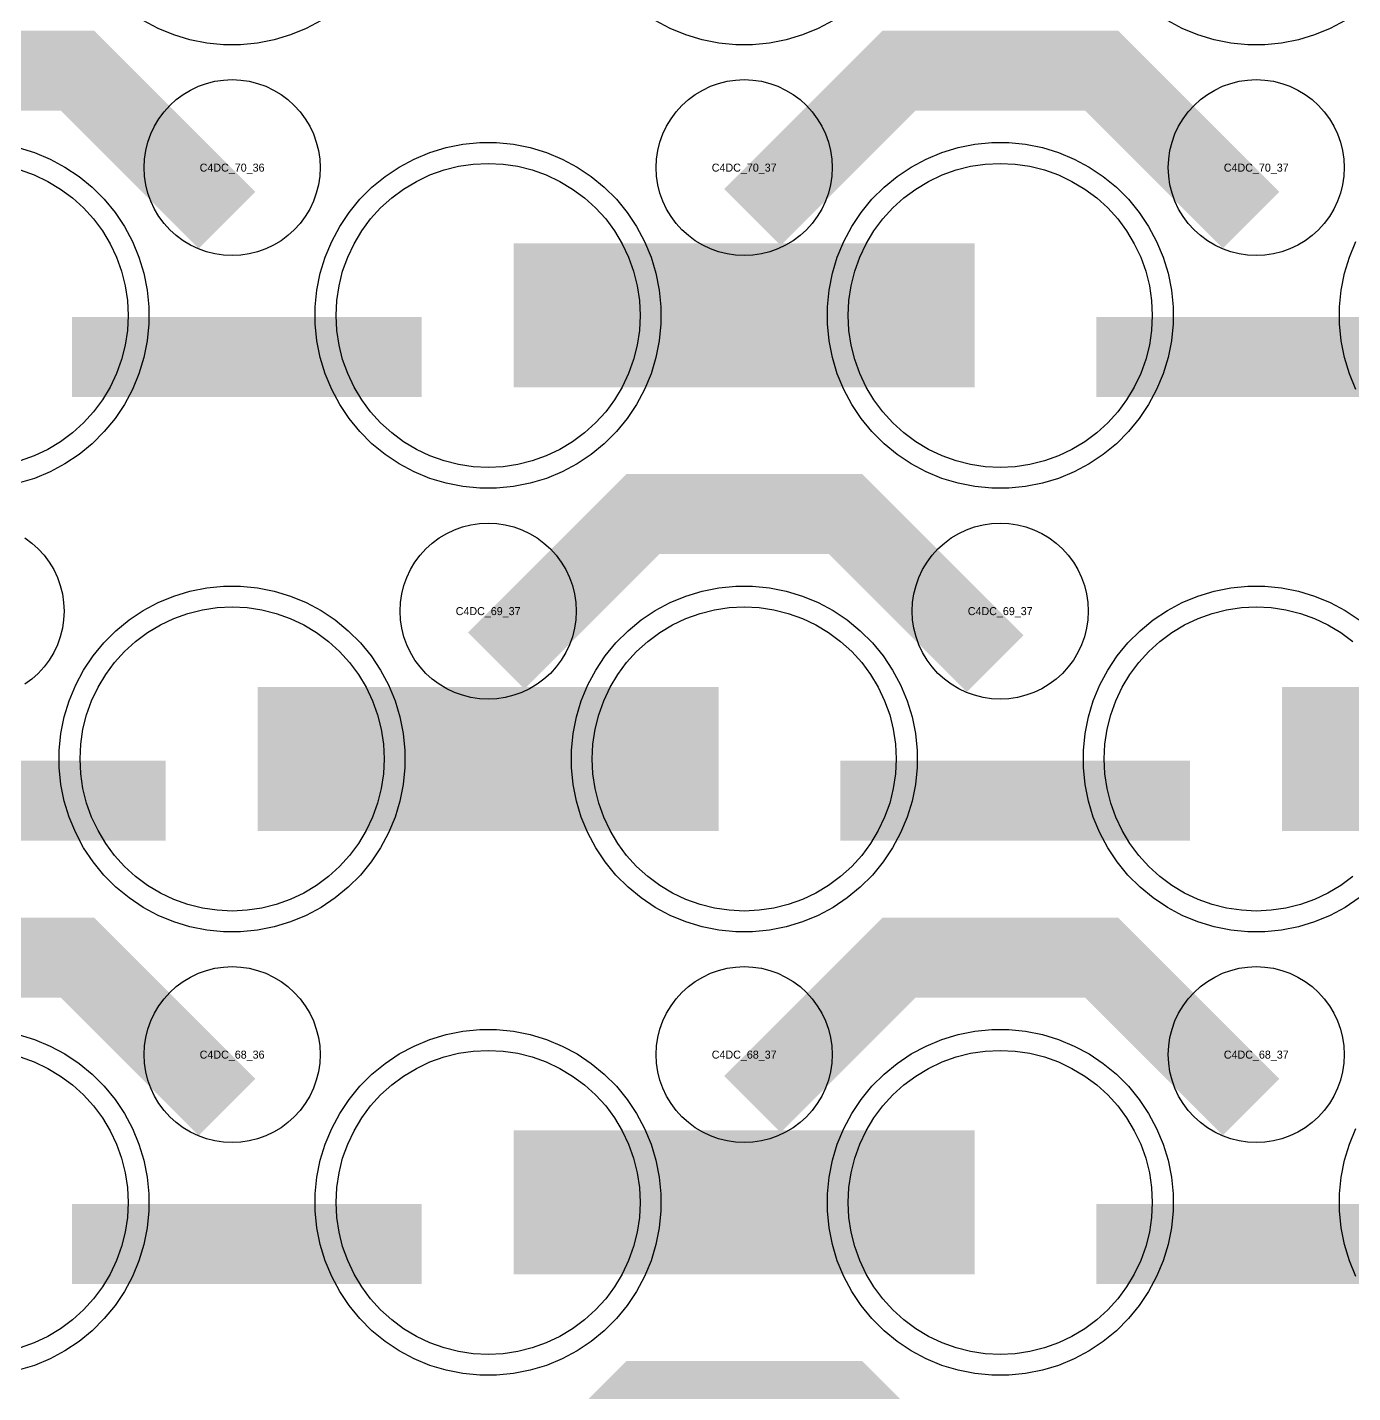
# Model space of a CAD drawing. Extents: x -11880 to 11880, y -14992 to 14992.
# Drawn here: x -304 to 110.1, y -5476.6 to -5050.1 of the extents above; entities that cross this region are included whole.
import ezdxf
from ezdxf.enums import TextEntityAlignment as Align

# ---------------------------------------------------------------- set-up
doc = ezdxf.new("R2010")
doc.units = 0
doc.header["$MEASUREMENT"] = 0
for name, color, linetype in [('GDS_775_DT_237', 138, 'CONTINUOUS'), ('RDL1_FS', 34, 'CONTINUOUS'), ('RDL_BS', 160, 'CONTINUOUS')]:
    doc.layers.add(name, color=color, linetype=linetype)

msp = doc.modelspace()

# ---------------------------------------------------------------- linework, layer by layer
at = {"layer": 'RDL1_FS', "color": 241, "true_color": 0xf7abae}
for points in [[(-160, -5187.589), (-164.657, -5187.36), (-169.268, -5186.676), (-173.791, -5185.544), (-178.181, -5183.972), (-182.395, -5181.98), (-186.395, -5179.582), (-190.14, -5176.804), (-193.594, -5173.674), (-196.724, -5170.22), (-199.502, -5166.475), (-201.9, -5162.475), (-203.892, -5158.261), (-205.464, -5153.871), (-206.596, -5149.348), (-207.28, -5144.737), (-207.509, -5140.08), (-207.28, -5135.423), (-206.596, -5130.812), (-205.464, -5126.289), (-203.892, -5121.899), (-201.9, -5117.685), (-199.502, -5113.685), (-196.724, -5109.94), (-193.594, -5106.486), (-190.14, -5103.356), (-186.395, -5100.578), (-182.395, -5098.18), (-178.181, -5096.188), (-173.791, -5094.616), (-169.268, -5093.484), (-164.657, -5092.8), (-160, -5092.571), (-155.343, -5092.8), (-150.732, -5093.484), (-146.209, -5094.616), (-141.819, -5096.188), (-137.605, -5098.18), (-133.605, -5100.578), (-129.86, -5103.356), (-126.406, -5106.486), (-123.276, -5109.94), (-120.498, -5113.685), (-118.1, -5117.685), (-116.108, -5121.899), (-114.536, -5126.289), (-113.404, -5130.812), (-112.72, -5135.423), (-112.491, -5140.08), (-112.72, -5144.737), (-113.404, -5149.348), (-114.536, -5153.871), (-116.108, -5158.261), (-118.1, -5162.475), (-120.498, -5166.475), (-123.276, -5170.22), (-126.406, -5173.674), (-129.86, -5176.804), (-133.605, -5179.582), (-137.605, -5181.98), (-141.819, -5183.972), (-146.209, -5185.544), (-150.732, -5186.676), (-155.343, -5187.36)], [(0, -5187.589), (-4.657, -5187.36), (-9.268, -5186.676), (-13.791, -5185.544), (-18.181, -5183.972), (-22.395, -5181.98), (-26.395, -5179.582), (-30.14, -5176.804), (-33.594, -5173.674), (-36.724, -5170.22), (-39.502, -5166.475), (-41.9, -5162.475), (-43.892, -5158.261), (-45.464, -5153.871), (-46.596, -5149.348), (-47.28, -5144.737), (-47.509, -5140.08), (-47.28, -5135.423), (-46.596, -5130.812), (-45.464, -5126.289), (-43.892, -5121.899), (-41.9, -5117.685), (-39.502, -5113.685), (-36.724, -5109.94), (-33.594, -5106.486), (-30.14, -5103.356), (-26.395, -5100.578), (-22.395, -5098.18), (-18.181, -5096.188), (-13.791, -5094.616), (-9.268, -5093.484), (-4.657, -5092.8), (0, -5092.571), (4.657, -5092.8), (9.268, -5093.484), (13.791, -5094.616), (18.181, -5096.188), (22.395, -5098.18), (26.395, -5100.578), (30.14, -5103.356), (33.594, -5106.486), (36.724, -5109.94), (39.502, -5113.685), (41.9, -5117.685), (43.892, -5121.899), (45.464, -5126.289), (46.596, -5130.812), (47.28, -5135.423), (47.509, -5140.08), (47.28, -5144.737), (46.596, -5149.348), (45.464, -5153.871), (43.892, -5158.261), (41.9, -5162.475), (39.502, -5166.475), (36.724, -5170.22), (33.594, -5173.674), (30.14, -5176.804), (26.395, -5179.582), (22.395, -5181.98), (18.181, -5183.972), (13.791, -5185.544), (9.268, -5186.676), (4.657, -5187.36)], [(-240, -5326.154), (-244.657, -5325.925), (-249.268, -5325.241), (-253.791, -5324.109), (-258.181, -5322.537), (-262.395, -5320.545), (-266.395, -5318.147), (-270.14, -5315.369), (-273.594, -5312.239), (-276.724, -5308.785), (-279.502, -5305.04), (-281.9, -5301.04), (-283.892, -5296.826), (-285.464, -5292.436), (-286.596, -5287.913), (-287.28, -5283.302), (-287.509, -5278.645), (-287.28, -5273.988), (-286.596, -5269.377), (-285.464, -5264.854), (-283.892, -5260.464), (-281.9, -5256.25), (-279.502, -5252.25), (-276.724, -5248.505), (-273.594, -5245.051), (-270.14, -5241.921), (-266.395, -5239.143), (-262.395, -5236.745), (-258.181, -5234.753), (-253.791, -5233.181), (-249.268, -5232.049), (-244.657, -5231.365), (-240, -5231.136), (-235.343, -5231.365), (-230.732, -5232.049), (-226.209, -5233.181), (-221.819, -5234.753), (-217.605, -5236.745), (-213.605, -5239.143), (-209.86, -5241.921), (-206.406, -5245.051), (-203.276, -5248.505), (-200.498, -5252.25), (-198.1, -5256.25), (-196.108, -5260.464), (-194.536, -5264.854), (-193.404, -5269.377), (-192.72, -5273.988), (-192.491, -5278.645), (-192.72, -5283.302), (-193.404, -5287.913), (-194.536, -5292.436), (-196.108, -5296.826), (-198.1, -5301.04), (-200.498, -5305.04), (-203.276, -5308.785), (-206.406, -5312.239), (-209.86, -5315.369), (-213.605, -5318.147), (-217.605, -5320.545), (-221.819, -5322.537), (-226.209, -5324.109), (-230.732, -5325.241), (-235.343, -5325.925)], [(-80, -5326.154), (-84.657, -5325.925), (-89.268, -5325.241), (-93.791, -5324.109), (-98.181, -5322.537), (-102.395, -5320.545), (-106.395, -5318.147), (-110.14, -5315.369), (-113.594, -5312.239), (-116.724, -5308.785), (-119.502, -5305.04), (-121.9, -5301.04), (-123.892, -5296.826), (-125.464, -5292.436), (-126.596, -5287.913), (-127.28, -5283.302), (-127.509, -5278.645), (-127.28, -5273.988), (-126.596, -5269.377), (-125.464, -5264.854), (-123.892, -5260.464), (-121.9, -5256.25), (-119.502, -5252.25), (-116.724, -5248.505), (-113.594, -5245.051), (-110.14, -5241.921), (-106.395, -5239.143), (-102.395, -5236.745), (-98.181, -5234.753), (-93.791, -5233.181), (-89.268, -5232.049), (-84.657, -5231.365), (-80, -5231.136), (-75.343, -5231.365), (-70.732, -5232.049), (-66.209, -5233.181), (-61.819, -5234.753), (-57.605, -5236.745), (-53.605, -5239.143), (-49.86, -5241.921), (-46.406, -5245.051), (-43.276, -5248.505), (-40.498, -5252.25), (-38.1, -5256.25), (-36.108, -5260.464), (-34.536, -5264.854), (-33.404, -5269.377), (-32.72, -5273.988), (-32.491, -5278.645), (-32.72, -5283.302), (-33.404, -5287.913), (-34.536, -5292.436), (-36.108, -5296.826), (-38.1, -5301.04), (-40.498, -5305.04), (-43.276, -5308.785), (-46.406, -5312.239), (-49.86, -5315.369), (-53.605, -5318.147), (-57.605, -5320.545), (-61.819, -5322.537), (-66.209, -5324.109), (-70.732, -5325.241), (-75.343, -5325.925)]]:
    msp.add_lwpolyline(points, close=True, dxfattribs=at)
for points in [[(-306.209, -5094.616), (-301.819, -5096.188), (-297.605, -5098.18), (-293.605, -5100.578), (-289.86, -5103.356), (-286.406, -5106.486), (-283.276, -5109.94), (-280.498, -5113.685), (-278.1, -5117.685), (-276.108, -5121.899), (-274.536, -5126.289), (-273.404, -5130.812), (-272.72, -5135.423), (-272.491, -5140.08), (-272.72, -5144.737), (-273.404, -5149.348), (-274.536, -5153.871), (-276.108, -5158.261), (-278.1, -5162.475), (-280.498, -5166.475), (-283.276, -5170.22), (-286.406, -5173.674), (-289.86, -5176.804), (-293.605, -5179.582), (-297.605, -5181.98), (-301.819, -5183.972), (-306.209, -5185.544)], [(110.14, -5315.369), (106.395, -5318.147), (102.395, -5320.545), (98.181, -5322.537), (93.791, -5324.109), (89.268, -5325.241), (84.657, -5325.925), (80, -5326.154), (75.343, -5325.925), (70.732, -5325.241), (66.209, -5324.109), (61.819, -5322.537), (57.605, -5320.545), (53.605, -5318.147), (49.86, -5315.369), (46.406, -5312.239), (43.276, -5308.785), (40.498, -5305.04), (38.1, -5301.04), (36.108, -5296.826), (34.536, -5292.436), (33.404, -5287.913), (32.72, -5283.302), (32.491, -5278.645), (32.72, -5273.988), (33.404, -5269.377), (34.536, -5264.854), (36.108, -5260.464), (38.1, -5256.25), (40.498, -5252.25), (43.276, -5248.505), (46.406, -5245.051), (49.86, -5241.921), (53.605, -5239.143), (57.605, -5236.745), (61.819, -5234.753), (66.209, -5233.181), (70.732, -5232.049), (75.343, -5231.365), (80, -5231.136), (84.657, -5231.365), (89.268, -5232.049), (93.791, -5233.181), (98.181, -5234.753), (102.395, -5236.745), (106.395, -5239.143), (110.14, -5241.921)]]:
    msp.add_lwpolyline(points, dxfattribs=at)
for points in [[(-151.998, -5140.08, 45, 45, 0), (-79.998, -5140.08, 45, 45, 0)], [(-79.998, -5140.08, 45, 45, 0), (-7.998, -5140.08, 45, 45, 0)], [(-231.998, -5278.645, 45, 45, 0), (-159.998, -5278.645, 45, 45, 0)], [(-159.998, -5278.645, 45, 45, 0), (-87.998, -5278.645, 45, 45, 0)], [(88.002, -5278.645, 45, 45, 0), (160.002, -5278.645, 45, 45, 0)]]:
    msp.add_lwpolyline(points, format="xyseb", dxfattribs=at)
at = {"layer": 'RDL1_FS'}
for points in [[(-160, -5464.719), (-164.657, -5464.49), (-169.268, -5463.806), (-173.791, -5462.674), (-178.181, -5461.102), (-182.395, -5459.11), (-186.395, -5456.712), (-190.14, -5453.934), (-193.594, -5450.804), (-196.724, -5447.35), (-199.502, -5443.605), (-201.9, -5439.605), (-203.892, -5435.391), (-205.464, -5431.001), (-206.596, -5426.478), (-207.28, -5421.867), (-207.509, -5417.21), (-207.28, -5412.553), (-206.596, -5407.942), (-205.464, -5403.419), (-203.892, -5399.029), (-201.9, -5394.815), (-199.502, -5390.815), (-196.724, -5387.07), (-193.594, -5383.616), (-190.14, -5380.486), (-186.395, -5377.708), (-182.395, -5375.31), (-178.181, -5373.318), (-173.791, -5371.746), (-169.268, -5370.614), (-164.657, -5369.93), (-160, -5369.701), (-155.343, -5369.93), (-150.732, -5370.614), (-146.209, -5371.746), (-141.819, -5373.318), (-137.605, -5375.31), (-133.605, -5377.708), (-129.86, -5380.486), (-126.406, -5383.616), (-123.276, -5387.07), (-120.498, -5390.815), (-118.1, -5394.815), (-116.108, -5399.029), (-114.536, -5403.419), (-113.404, -5407.942), (-112.72, -5412.553), (-112.491, -5417.21), (-112.72, -5421.867), (-113.404, -5426.478), (-114.536, -5431.001), (-116.108, -5435.391), (-118.1, -5439.605), (-120.498, -5443.605), (-123.276, -5447.35), (-126.406, -5450.804), (-129.86, -5453.934), (-133.605, -5456.712), (-137.605, -5459.11), (-141.819, -5461.102), (-146.209, -5462.674), (-150.732, -5463.806), (-155.343, -5464.49)], [(0, -5464.719), (-4.657, -5464.49), (-9.268, -5463.806), (-13.791, -5462.674), (-18.181, -5461.102), (-22.395, -5459.11), (-26.395, -5456.712), (-30.14, -5453.934), (-33.594, -5450.804), (-36.724, -5447.35), (-39.502, -5443.605), (-41.9, -5439.605), (-43.892, -5435.391), (-45.464, -5431.001), (-46.596, -5426.478), (-47.28, -5421.867), (-47.509, -5417.21), (-47.28, -5412.553), (-46.596, -5407.942), (-45.464, -5403.419), (-43.892, -5399.029), (-41.9, -5394.815), (-39.502, -5390.815), (-36.724, -5387.07), (-33.594, -5383.616), (-30.14, -5380.486), (-26.395, -5377.708), (-22.395, -5375.31), (-18.181, -5373.318), (-13.791, -5371.746), (-9.268, -5370.614), (-4.657, -5369.93), (0, -5369.701), (4.657, -5369.93), (9.268, -5370.614), (13.791, -5371.746), (18.181, -5373.318), (22.395, -5375.31), (26.395, -5377.708), (30.14, -5380.486), (33.594, -5383.616), (36.724, -5387.07), (39.502, -5390.815), (41.9, -5394.815), (43.892, -5399.029), (45.464, -5403.419), (46.596, -5407.942), (47.28, -5412.553), (47.509, -5417.21), (47.28, -5421.867), (46.596, -5426.478), (45.464, -5431.001), (43.892, -5435.391), (41.9, -5439.605), (39.502, -5443.605), (36.724, -5447.35), (33.594, -5450.804), (30.14, -5453.934), (26.395, -5456.712), (22.395, -5459.11), (18.181, -5461.102), (13.791, -5462.674), (9.268, -5463.806), (4.657, -5464.49)]]:
    msp.add_lwpolyline(points, close=True, dxfattribs=at)
msp.add_lwpolyline([(-306.209, -5371.746), (-301.819, -5373.318), (-297.605, -5375.31), (-293.605, -5377.708), (-289.86, -5380.486), (-286.406, -5383.616), (-283.276, -5387.07), (-280.498, -5390.815), (-278.1, -5394.815), (-276.108, -5399.029), (-274.536, -5403.419), (-273.404, -5407.942), (-272.72, -5412.553), (-272.491, -5417.21), (-272.72, -5421.867), (-273.404, -5426.478), (-274.536, -5431.001), (-276.108, -5435.391), (-278.1, -5439.605), (-280.498, -5443.605), (-283.276, -5447.35), (-286.406, -5450.804), (-289.86, -5453.934), (-293.605, -5456.712), (-297.605, -5459.11), (-301.819, -5461.102), (-306.209, -5462.674)], dxfattribs=at)
for points in [[(-151.998, -5417.21, 45, 45, 0), (-79.998, -5417.21, 45, 45, 0)], [(-79.998, -5417.21, 45, 45, 0), (-7.998, -5417.21, 45, 45, 0)]]:
    msp.add_lwpolyline(points, format="xyseb", dxfattribs=at)
at = {"layer": 'RDL_BS'}
for points in [[(-212.223, -5047.898), (-216.885, -5050.39), (-221.795, -5052.421), (-226.835, -5053.952), (-232.062, -5054.998), (-237.356, -5055.515), (-242.644, -5055.515), (-247.938, -5054.998), (-253.165, -5053.952), (-258.205, -5052.421), (-263.115, -5050.39), (-267.777, -5047.898)], [(-52.223, -5047.898), (-56.885, -5050.39), (-61.795, -5052.421), (-66.835, -5053.952), (-72.062, -5054.998), (-77.356, -5055.515), (-82.644, -5055.515), (-87.938, -5054.998), (-93.165, -5053.952), (-98.205, -5052.421), (-103.115, -5050.39), (-107.777, -5047.898)], [(107.777, -5047.898), (103.115, -5050.39), (98.205, -5052.421), (93.165, -5053.952), (87.938, -5054.998), (82.644, -5055.515), (77.356, -5055.515), (72.062, -5054.998), (66.835, -5053.952), (61.795, -5052.421), (56.885, -5050.39), (52.223, -5047.898)], [(-304.72, -5209.6), (-302.557, -5211.203), (-300.558, -5213.015), (-298.746, -5215.014), (-297.143, -5217.177), (-295.75, -5219.501), (-294.598, -5221.938), (-293.691, -5224.473), (-293.034, -5227.092), (-292.638, -5229.764), (-292.506, -5232.457), (-292.638, -5235.15), (-293.034, -5237.822), (-293.691, -5240.441), (-294.598, -5242.976), (-295.75, -5245.413), (-297.143, -5247.737), (-298.746, -5249.9), (-300.558, -5251.899), (-302.557, -5253.711), (-304.72, -5255.314)], [(-306.835, -5364.773), (-301.795, -5366.304), (-296.885, -5368.335), (-292.223, -5370.827), (-287.809, -5373.774), (-283.708, -5377.136), (-279.926, -5380.918), (-276.564, -5385.019), (-273.617, -5389.433), (-271.125, -5394.095), (-269.094, -5399.005), (-267.563, -5404.045), (-266.517, -5409.272), (-266, -5414.566), (-266, -5419.854), (-266.517, -5425.148), (-267.563, -5430.375), (-269.094, -5435.415), (-271.125, -5440.325), (-273.617, -5444.987), (-276.564, -5449.401), (-279.926, -5453.502), (-283.708, -5457.284), (-287.809, -5460.646), (-292.223, -5463.593), (-296.885, -5466.085), (-301.795, -5468.116), (-306.835, -5469.647)], [(111.125, -5440.325), (109.094, -5435.415), (107.563, -5430.375), (106.517, -5425.148), (106, -5419.854), (106, -5414.566), (106.517, -5409.272), (107.563, -5404.045), (109.094, -5399.005), (111.125, -5394.095)]]:
    msp.add_lwpolyline(points, dxfattribs=at)
for points in [[(-241.599, -5110.293, 25, 25, 0), (-288.313, -5063.579, 25, 25, 0), (-318.071, -5063.579, 25, 25, 0)], [(-77.438, -5109.394, 25, 25, 0), (-31.623, -5063.579, 25, 25, 0), (1.93, -5063.579, 25, 25, 0)], [(78.401, -5110.293, 25, 25, 0), (31.687, -5063.579, 25, 25, 0), (1.929, -5063.579, 25, 25, 0)], [(-157.438, -5247.959, 25, 25, 0), (-111.623, -5202.144, 25, 25, 0), (-78.07, -5202.144, 25, 25, 0)], [(-1.599, -5248.858, 25, 25, 0), (-48.313, -5202.144, 25, 25, 0), (-78.071, -5202.144, 25, 25, 0)], [(-241.599, -5387.423, 25, 25, 0), (-288.313, -5340.709, 25, 25, 0), (-318.071, -5340.709, 25, 25, 0)], [(-77.438, -5386.524, 25, 25, 0), (-31.623, -5340.709, 25, 25, 0), (1.93, -5340.709, 25, 25, 0)], [(78.401, -5387.423, 25, 25, 0), (31.687, -5340.709, 25, 25, 0), (1.929, -5340.709, 25, 25, 0)], [(-289.984, -5430.223, 25, 25, 0), (-180.719, -5430.223, 25, 25, 0)], [(30.016, -5430.223, 25, 25, 0), (139.281, -5430.223, 25, 25, 0)], [(-157.438, -5525.084, 25, 25, 0), (-111.623, -5479.269, 25, 25, 0), (-78.07, -5479.269, 25, 25, 0)], [(-1.599, -5525.983, 25, 25, 0), (-48.313, -5479.269, 25, 25, 0), (-78.071, -5479.269, 25, 25, 0)]]:
    msp.add_lwpolyline(points, format="xyseb", dxfattribs=at)
for points in [[(-240, -5121.386), (-242.693, -5121.254), (-245.365, -5120.858), (-247.984, -5120.201), (-250.519, -5119.294), (-252.956, -5118.142), (-255.28, -5116.749), (-257.443, -5115.146), (-259.442, -5113.334), (-261.254, -5111.335), (-262.857, -5109.172), (-264.25, -5106.848), (-265.402, -5104.411), (-266.309, -5101.876), (-266.966, -5099.257), (-267.362, -5096.585), (-267.494, -5093.892), (-267.362, -5091.199), (-266.966, -5088.527), (-266.309, -5085.908), (-265.402, -5083.373), (-264.25, -5080.936), (-262.857, -5078.612), (-261.254, -5076.449), (-259.442, -5074.45), (-257.443, -5072.638), (-255.28, -5071.035), (-252.956, -5069.642), (-250.519, -5068.49), (-247.984, -5067.583), (-245.365, -5066.926), (-242.693, -5066.53), (-240, -5066.398), (-237.307, -5066.53), (-234.635, -5066.926), (-232.016, -5067.583), (-229.481, -5068.49), (-227.044, -5069.642), (-224.72, -5071.035), (-222.557, -5072.638), (-220.558, -5074.45), (-218.746, -5076.449), (-217.143, -5078.612), (-215.75, -5080.936), (-214.598, -5083.373), (-213.691, -5085.908), (-213.034, -5088.527), (-212.638, -5091.199), (-212.506, -5093.892), (-212.638, -5096.585), (-213.034, -5099.257), (-213.691, -5101.876), (-214.598, -5104.411), (-215.75, -5106.848), (-217.143, -5109.172), (-218.746, -5111.335), (-220.558, -5113.334), (-222.557, -5115.146), (-224.72, -5116.749), (-227.044, -5118.142), (-229.481, -5119.294), (-232.016, -5120.201), (-234.635, -5120.858), (-237.307, -5121.254)], [(-80, -5121.386), (-82.693, -5121.254), (-85.365, -5120.858), (-87.984, -5120.201), (-90.519, -5119.294), (-92.956, -5118.142), (-95.28, -5116.749), (-97.443, -5115.146), (-99.442, -5113.334), (-101.254, -5111.335), (-102.857, -5109.172), (-104.25, -5106.848), (-105.402, -5104.411), (-106.309, -5101.876), (-106.966, -5099.257), (-107.362, -5096.585), (-107.494, -5093.892), (-107.362, -5091.199), (-106.966, -5088.527), (-106.309, -5085.908), (-105.402, -5083.373), (-104.25, -5080.936), (-102.857, -5078.612), (-101.254, -5076.449), (-99.442, -5074.45), (-97.443, -5072.638), (-95.28, -5071.035), (-92.956, -5069.642), (-90.519, -5068.49), (-87.984, -5067.583), (-85.365, -5066.926), (-82.693, -5066.53), (-80, -5066.398), (-77.307, -5066.53), (-74.635, -5066.926), (-72.016, -5067.583), (-69.481, -5068.49), (-67.044, -5069.642), (-64.72, -5071.035), (-62.557, -5072.638), (-60.558, -5074.45), (-58.746, -5076.449), (-57.143, -5078.612), (-55.75, -5080.936), (-54.598, -5083.373), (-53.691, -5085.908), (-53.034, -5088.527), (-52.638, -5091.199), (-52.506, -5093.892), (-52.638, -5096.585), (-53.034, -5099.257), (-53.691, -5101.876), (-54.598, -5104.411), (-55.75, -5106.848), (-57.143, -5109.172), (-58.746, -5111.335), (-60.558, -5113.334), (-62.557, -5115.146), (-64.72, -5116.749), (-67.044, -5118.142), (-69.481, -5119.294), (-72.016, -5120.201), (-74.635, -5120.858), (-77.307, -5121.254)], [(80, -5121.386), (77.307, -5121.254), (74.635, -5120.858), (72.016, -5120.201), (69.481, -5119.294), (67.044, -5118.142), (64.72, -5116.749), (62.557, -5115.146), (60.558, -5113.334), (58.746, -5111.335), (57.143, -5109.172), (55.75, -5106.848), (54.598, -5104.411), (53.691, -5101.876), (53.034, -5099.257), (52.638, -5096.585), (52.506, -5093.892), (52.638, -5091.199), (53.034, -5088.527), (53.691, -5085.908), (54.598, -5083.373), (55.75, -5080.936), (57.143, -5078.612), (58.746, -5076.449), (60.558, -5074.45), (62.557, -5072.638), (64.72, -5071.035), (67.044, -5069.642), (69.481, -5068.49), (72.016, -5067.583), (74.635, -5066.926), (77.307, -5066.53), (80, -5066.398), (82.693, -5066.53), (85.365, -5066.926), (87.984, -5067.583), (90.519, -5068.49), (92.956, -5069.642), (95.28, -5071.035), (97.443, -5072.638), (99.442, -5074.45), (101.254, -5076.449), (102.857, -5078.612), (104.25, -5080.936), (105.402, -5083.373), (106.309, -5085.908), (106.966, -5088.527), (107.362, -5091.199), (107.494, -5093.892), (107.362, -5096.585), (106.966, -5099.257), (106.309, -5101.876), (105.402, -5104.411), (104.25, -5106.848), (102.857, -5109.172), (101.254, -5111.335), (99.442, -5113.334), (97.443, -5115.146), (95.28, -5116.749), (92.956, -5118.142), (90.519, -5119.294), (87.984, -5120.201), (85.365, -5120.858), (82.693, -5121.254)], [(-160, -5259.951), (-162.693, -5259.819), (-165.365, -5259.423), (-167.984, -5258.766), (-170.519, -5257.859), (-172.956, -5256.707), (-175.28, -5255.314), (-177.443, -5253.711), (-179.442, -5251.899), (-181.254, -5249.9), (-182.857, -5247.737), (-184.25, -5245.413), (-185.402, -5242.976), (-186.309, -5240.441), (-186.966, -5237.822), (-187.362, -5235.15), (-187.494, -5232.457), (-187.362, -5229.764), (-186.966, -5227.092), (-186.309, -5224.473), (-185.402, -5221.938), (-184.25, -5219.501), (-182.857, -5217.177), (-181.254, -5215.014), (-179.442, -5213.015), (-177.443, -5211.203), (-175.28, -5209.6), (-172.956, -5208.207), (-170.519, -5207.055), (-167.984, -5206.148), (-165.365, -5205.491), (-162.693, -5205.095), (-160, -5204.963), (-157.307, -5205.095), (-154.635, -5205.491), (-152.016, -5206.148), (-149.481, -5207.055), (-147.044, -5208.207), (-144.72, -5209.6), (-142.557, -5211.203), (-140.558, -5213.015), (-138.746, -5215.014), (-137.143, -5217.177), (-135.75, -5219.501), (-134.598, -5221.938), (-133.691, -5224.473), (-133.034, -5227.092), (-132.638, -5229.764), (-132.506, -5232.457), (-132.638, -5235.15), (-133.034, -5237.822), (-133.691, -5240.441), (-134.598, -5242.976), (-135.75, -5245.413), (-137.143, -5247.737), (-138.746, -5249.9), (-140.558, -5251.899), (-142.557, -5253.711), (-144.72, -5255.314), (-147.044, -5256.707), (-149.481, -5257.859), (-152.016, -5258.766), (-154.635, -5259.423), (-157.307, -5259.819)], [(0, -5259.951), (-2.693, -5259.819), (-5.365, -5259.423), (-7.984, -5258.766), (-10.519, -5257.859), (-12.956, -5256.707), (-15.28, -5255.314), (-17.443, -5253.711), (-19.442, -5251.899), (-21.254, -5249.9), (-22.857, -5247.737), (-24.25, -5245.413), (-25.402, -5242.976), (-26.309, -5240.441), (-26.966, -5237.822), (-27.362, -5235.15), (-27.494, -5232.457), (-27.362, -5229.764), (-26.966, -5227.092), (-26.309, -5224.473), (-25.402, -5221.938), (-24.25, -5219.501), (-22.857, -5217.177), (-21.254, -5215.014), (-19.442, -5213.015), (-17.443, -5211.203), (-15.28, -5209.6), (-12.956, -5208.207), (-10.519, -5207.055), (-7.984, -5206.148), (-5.365, -5205.491), (-2.693, -5205.095), (0, -5204.963), (2.693, -5205.095), (5.365, -5205.491), (7.984, -5206.148), (10.519, -5207.055), (12.956, -5208.207), (15.28, -5209.6), (17.443, -5211.203), (19.442, -5213.015), (21.254, -5215.014), (22.857, -5217.177), (24.25, -5219.501), (25.402, -5221.938), (26.309, -5224.473), (26.966, -5227.092), (27.362, -5229.764), (27.494, -5232.457), (27.362, -5235.15), (26.966, -5237.822), (26.309, -5240.441), (25.402, -5242.976), (24.25, -5245.413), (22.857, -5247.737), (21.254, -5249.9), (19.442, -5251.899), (17.443, -5253.711), (15.28, -5255.314), (12.956, -5256.707), (10.519, -5257.859), (7.984, -5258.766), (5.365, -5259.423), (2.693, -5259.819)], [(-240, -5398.516), (-242.693, -5398.384), (-245.365, -5397.988), (-247.984, -5397.331), (-250.519, -5396.424), (-252.956, -5395.272), (-255.28, -5393.879), (-257.443, -5392.276), (-259.442, -5390.464), (-261.254, -5388.465), (-262.857, -5386.302), (-264.25, -5383.978), (-265.402, -5381.541), (-266.309, -5379.006), (-266.966, -5376.387), (-267.362, -5373.715), (-267.494, -5371.022), (-267.362, -5368.329), (-266.966, -5365.657), (-266.309, -5363.038), (-265.402, -5360.503), (-264.25, -5358.066), (-262.857, -5355.742), (-261.254, -5353.579), (-259.442, -5351.58), (-257.443, -5349.768), (-255.28, -5348.165), (-252.956, -5346.772), (-250.519, -5345.62), (-247.984, -5344.713), (-245.365, -5344.056), (-242.693, -5343.66), (-240, -5343.528), (-237.307, -5343.66), (-234.635, -5344.056), (-232.016, -5344.713), (-229.481, -5345.62), (-227.044, -5346.772), (-224.72, -5348.165), (-222.557, -5349.768), (-220.558, -5351.58), (-218.746, -5353.579), (-217.143, -5355.742), (-215.75, -5358.066), (-214.598, -5360.503), (-213.691, -5363.038), (-213.034, -5365.657), (-212.638, -5368.329), (-212.506, -5371.022), (-212.638, -5373.715), (-213.034, -5376.387), (-213.691, -5379.006), (-214.598, -5381.541), (-215.75, -5383.978), (-217.143, -5386.302), (-218.746, -5388.465), (-220.558, -5390.464), (-222.557, -5392.276), (-224.72, -5393.879), (-227.044, -5395.272), (-229.481, -5396.424), (-232.016, -5397.331), (-234.635, -5397.988), (-237.307, -5398.384)], [(-80, -5398.516), (-82.693, -5398.384), (-85.365, -5397.988), (-87.984, -5397.331), (-90.519, -5396.424), (-92.956, -5395.272), (-95.28, -5393.879), (-97.443, -5392.276), (-99.442, -5390.464), (-101.254, -5388.465), (-102.857, -5386.302), (-104.25, -5383.978), (-105.402, -5381.541), (-106.309, -5379.006), (-106.966, -5376.387), (-107.362, -5373.715), (-107.494, -5371.022), (-107.362, -5368.329), (-106.966, -5365.657), (-106.309, -5363.038), (-105.402, -5360.503), (-104.25, -5358.066), (-102.857, -5355.742), (-101.254, -5353.579), (-99.442, -5351.58), (-97.443, -5349.768), (-95.28, -5348.165), (-92.956, -5346.772), (-90.519, -5345.62), (-87.984, -5344.713), (-85.365, -5344.056), (-82.693, -5343.66), (-80, -5343.528), (-77.307, -5343.66), (-74.635, -5344.056), (-72.016, -5344.713), (-69.481, -5345.62), (-67.044, -5346.772), (-64.72, -5348.165), (-62.557, -5349.768), (-60.558, -5351.58), (-58.746, -5353.579), (-57.143, -5355.742), (-55.75, -5358.066), (-54.598, -5360.503), (-53.691, -5363.038), (-53.034, -5365.657), (-52.638, -5368.329), (-52.506, -5371.022), (-52.638, -5373.715), (-53.034, -5376.387), (-53.691, -5379.006), (-54.598, -5381.541), (-55.75, -5383.978), (-57.143, -5386.302), (-58.746, -5388.465), (-60.558, -5390.464), (-62.557, -5392.276), (-64.72, -5393.879), (-67.044, -5395.272), (-69.481, -5396.424), (-72.016, -5397.331), (-74.635, -5397.988), (-77.307, -5398.384)], [(80, -5398.516), (77.307, -5398.384), (74.635, -5397.988), (72.016, -5397.331), (69.481, -5396.424), (67.044, -5395.272), (64.72, -5393.879), (62.557, -5392.276), (60.558, -5390.464), (58.746, -5388.465), (57.143, -5386.302), (55.75, -5383.978), (54.598, -5381.541), (53.691, -5379.006), (53.034, -5376.387), (52.638, -5373.715), (52.506, -5371.022), (52.638, -5368.329), (53.034, -5365.657), (53.691, -5363.038), (54.598, -5360.503), (55.75, -5358.066), (57.143, -5355.742), (58.746, -5353.579), (60.558, -5351.58), (62.557, -5349.768), (64.72, -5348.165), (67.044, -5346.772), (69.481, -5345.62), (72.016, -5344.713), (74.635, -5344.056), (77.307, -5343.66), (80, -5343.528), (82.693, -5343.66), (85.365, -5344.056), (87.984, -5344.713), (90.519, -5345.62), (92.956, -5346.772), (95.28, -5348.165), (97.443, -5349.768), (99.442, -5351.58), (101.254, -5353.579), (102.857, -5355.742), (104.25, -5358.066), (105.402, -5360.503), (106.309, -5363.038), (106.966, -5365.657), (107.362, -5368.329), (107.494, -5371.022), (107.362, -5373.715), (106.966, -5376.387), (106.309, -5379.006), (105.402, -5381.541), (104.25, -5383.978), (102.857, -5386.302), (101.254, -5388.465), (99.442, -5390.464), (97.443, -5392.276), (95.28, -5393.879), (92.956, -5395.272), (90.519, -5396.424), (87.984, -5397.331), (85.365, -5397.988), (82.693, -5398.384)], [(-162.644, -5471.21), (-167.938, -5470.693), (-173.165, -5469.647), (-178.205, -5468.116), (-183.115, -5466.085), (-187.777, -5463.593), (-192.191, -5460.646), (-196.292, -5457.284), (-200.074, -5453.502), (-203.436, -5449.401), (-206.383, -5444.987), (-208.875, -5440.325), (-210.906, -5435.415), (-212.437, -5430.375), (-213.483, -5425.148), (-214, -5419.854), (-214, -5414.566), (-213.483, -5409.272), (-212.437, -5404.045), (-210.906, -5399.005), (-208.875, -5394.095), (-206.383, -5389.433), (-203.436, -5385.019), (-200.074, -5380.918), (-196.292, -5377.136), (-192.191, -5373.774), (-187.777, -5370.827), (-183.115, -5368.335), (-178.205, -5366.304), (-173.165, -5364.773), (-167.938, -5363.727), (-162.644, -5363.21), (-157.356, -5363.21), (-152.062, -5363.727), (-146.835, -5364.773), (-141.795, -5366.304), (-136.885, -5368.335), (-132.223, -5370.827), (-127.809, -5373.774), (-123.708, -5377.136), (-119.926, -5380.918), (-116.564, -5385.019), (-113.617, -5389.433), (-111.125, -5394.095), (-109.094, -5399.005), (-107.563, -5404.045), (-106.517, -5409.272), (-106, -5414.566), (-106, -5419.854), (-106.517, -5425.148), (-107.563, -5430.375), (-109.094, -5435.415), (-111.125, -5440.325), (-113.617, -5444.987), (-116.564, -5449.401), (-119.926, -5453.502), (-123.708, -5457.284), (-127.809, -5460.646), (-132.223, -5463.593), (-136.885, -5466.085), (-141.795, -5468.116), (-146.835, -5469.647), (-152.062, -5470.693), (-157.356, -5471.21)], [(-2.644, -5471.21), (-7.938, -5470.693), (-13.165, -5469.647), (-18.205, -5468.116), (-23.115, -5466.085), (-27.777, -5463.593), (-32.191, -5460.646), (-36.292, -5457.284), (-40.074, -5453.502), (-43.436, -5449.401), (-46.383, -5444.987), (-48.875, -5440.325), (-50.906, -5435.415), (-52.437, -5430.375), (-53.483, -5425.148), (-54, -5419.854), (-54, -5414.566), (-53.483, -5409.272), (-52.437, -5404.045), (-50.906, -5399.005), (-48.875, -5394.095), (-46.383, -5389.433), (-43.436, -5385.019), (-40.074, -5380.918), (-36.292, -5377.136), (-32.191, -5373.774), (-27.777, -5370.827), (-23.115, -5368.335), (-18.205, -5366.304), (-13.165, -5364.773), (-7.938, -5363.727), (-2.644, -5363.21), (2.644, -5363.21), (7.938, -5363.727), (13.165, -5364.773), (18.205, -5366.304), (23.115, -5368.335), (27.777, -5370.827), (32.191, -5373.774), (36.292, -5377.136), (40.074, -5380.918), (43.436, -5385.019), (46.383, -5389.433), (48.875, -5394.095), (50.906, -5399.005), (52.437, -5404.045), (53.483, -5409.272), (54, -5414.566), (54, -5419.854), (53.483, -5425.148), (52.437, -5430.375), (50.906, -5435.415), (48.875, -5440.325), (46.383, -5444.987), (43.436, -5449.401), (40.074, -5453.502), (36.292, -5457.284), (32.191, -5460.646), (27.777, -5463.593), (23.115, -5466.085), (18.205, -5468.116), (13.165, -5469.647), (7.938, -5470.693), (2.644, -5471.21)]]:
    msp.add_lwpolyline(points, close=True, dxfattribs=at)
at = {"layer": 'RDL_BS', "color": 241, "true_color": 0xf7abae}
for points in [[(-306.835, -5087.643), (-301.795, -5089.174), (-296.885, -5091.205), (-292.223, -5093.697), (-287.809, -5096.644), (-283.708, -5100.006), (-279.926, -5103.788), (-276.564, -5107.889), (-273.617, -5112.303), (-271.125, -5116.965), (-269.094, -5121.875), (-267.563, -5126.915), (-266.517, -5132.142), (-266, -5137.436), (-266, -5142.724), (-266.517, -5148.018), (-267.563, -5153.245), (-269.094, -5158.285), (-271.125, -5163.195), (-273.617, -5167.857), (-276.564, -5172.271), (-279.926, -5176.372), (-283.708, -5180.154), (-287.809, -5183.516), (-292.223, -5186.463), (-296.885, -5188.955), (-301.795, -5190.986), (-306.835, -5192.517)], [(111.125, -5163.195), (109.094, -5158.285), (107.563, -5153.245), (106.517, -5148.018), (106, -5142.724), (106, -5137.436), (106.517, -5132.142), (107.563, -5126.915), (109.094, -5121.875), (111.125, -5116.965)], [(112.191, -5322.081), (107.777, -5325.028), (103.115, -5327.52), (98.205, -5329.551), (93.165, -5331.082), (87.938, -5332.128), (82.644, -5332.645), (77.356, -5332.645), (72.062, -5332.128), (66.835, -5331.082), (61.795, -5329.551), (56.885, -5327.52), (52.223, -5325.028), (47.809, -5322.081), (43.708, -5318.719), (39.926, -5314.937), (36.564, -5310.836), (33.617, -5306.422), (31.125, -5301.76), (29.094, -5296.85), (27.563, -5291.81), (26.517, -5286.583), (26, -5281.289), (26, -5276.001), (26.517, -5270.707), (27.563, -5265.48), (29.094, -5260.44), (31.125, -5255.53), (33.617, -5250.868), (36.564, -5246.454), (39.926, -5242.353), (43.708, -5238.571), (47.809, -5235.209), (52.223, -5232.262), (56.885, -5229.77), (61.795, -5227.739), (66.835, -5226.208), (72.062, -5225.162), (77.356, -5224.645), (82.644, -5224.645), (87.938, -5225.162), (93.165, -5226.208), (98.205, -5227.739), (103.115, -5229.77), (107.777, -5232.262), (112.191, -5235.209)]]:
    msp.add_lwpolyline(points, dxfattribs=at)
for points in [[(-162.644, -5194.08), (-167.938, -5193.563), (-173.165, -5192.517), (-178.205, -5190.986), (-183.115, -5188.955), (-187.777, -5186.463), (-192.191, -5183.516), (-196.292, -5180.154), (-200.074, -5176.372), (-203.436, -5172.271), (-206.383, -5167.857), (-208.875, -5163.195), (-210.906, -5158.285), (-212.437, -5153.245), (-213.483, -5148.018), (-214, -5142.724), (-214, -5137.436), (-213.483, -5132.142), (-212.437, -5126.915), (-210.906, -5121.875), (-208.875, -5116.965), (-206.383, -5112.303), (-203.436, -5107.889), (-200.074, -5103.788), (-196.292, -5100.006), (-192.191, -5096.644), (-187.777, -5093.697), (-183.115, -5091.205), (-178.205, -5089.174), (-173.165, -5087.643), (-167.938, -5086.597), (-162.644, -5086.08), (-157.356, -5086.08), (-152.062, -5086.597), (-146.835, -5087.643), (-141.795, -5089.174), (-136.885, -5091.205), (-132.223, -5093.697), (-127.809, -5096.644), (-123.708, -5100.006), (-119.926, -5103.788), (-116.564, -5107.889), (-113.617, -5112.303), (-111.125, -5116.965), (-109.094, -5121.875), (-107.563, -5126.915), (-106.517, -5132.142), (-106, -5137.436), (-106, -5142.724), (-106.517, -5148.018), (-107.563, -5153.245), (-109.094, -5158.285), (-111.125, -5163.195), (-113.617, -5167.857), (-116.564, -5172.271), (-119.926, -5176.372), (-123.708, -5180.154), (-127.809, -5183.516), (-132.223, -5186.463), (-136.885, -5188.955), (-141.795, -5190.986), (-146.835, -5192.517), (-152.062, -5193.563), (-157.356, -5194.08)], [(-2.644, -5194.08), (-7.938, -5193.563), (-13.165, -5192.517), (-18.205, -5190.986), (-23.115, -5188.955), (-27.777, -5186.463), (-32.191, -5183.516), (-36.292, -5180.154), (-40.074, -5176.372), (-43.436, -5172.271), (-46.383, -5167.857), (-48.875, -5163.195), (-50.906, -5158.285), (-52.437, -5153.245), (-53.483, -5148.018), (-54, -5142.724), (-54, -5137.436), (-53.483, -5132.142), (-52.437, -5126.915), (-50.906, -5121.875), (-48.875, -5116.965), (-46.383, -5112.303), (-43.436, -5107.889), (-40.074, -5103.788), (-36.292, -5100.006), (-32.191, -5096.644), (-27.777, -5093.697), (-23.115, -5091.205), (-18.205, -5089.174), (-13.165, -5087.643), (-7.938, -5086.597), (-2.644, -5086.08), (2.644, -5086.08), (7.938, -5086.597), (13.165, -5087.643), (18.205, -5089.174), (23.115, -5091.205), (27.777, -5093.697), (32.191, -5096.644), (36.292, -5100.006), (40.074, -5103.788), (43.436, -5107.889), (46.383, -5112.303), (48.875, -5116.965), (50.906, -5121.875), (52.437, -5126.915), (53.483, -5132.142), (54, -5137.436), (54, -5142.724), (53.483, -5148.018), (52.437, -5153.245), (50.906, -5158.285), (48.875, -5163.195), (46.383, -5167.857), (43.436, -5172.271), (40.074, -5176.372), (36.292, -5180.154), (32.191, -5183.516), (27.777, -5186.463), (23.115, -5188.955), (18.205, -5190.986), (13.165, -5192.517), (7.938, -5193.563), (2.644, -5194.08)], [(-242.644, -5332.645), (-247.938, -5332.128), (-253.165, -5331.082), (-258.205, -5329.551), (-263.115, -5327.52), (-267.777, -5325.028), (-272.191, -5322.081), (-276.292, -5318.719), (-280.074, -5314.937), (-283.436, -5310.836), (-286.383, -5306.422), (-288.875, -5301.76), (-290.906, -5296.85), (-292.437, -5291.81), (-293.483, -5286.583), (-294, -5281.289), (-294, -5276.001), (-293.483, -5270.707), (-292.437, -5265.48), (-290.906, -5260.44), (-288.875, -5255.53), (-286.383, -5250.868), (-283.436, -5246.454), (-280.074, -5242.353), (-276.292, -5238.571), (-272.191, -5235.209), (-267.777, -5232.262), (-263.115, -5229.77), (-258.205, -5227.739), (-253.165, -5226.208), (-247.938, -5225.162), (-242.644, -5224.645), (-237.356, -5224.645), (-232.062, -5225.162), (-226.835, -5226.208), (-221.795, -5227.739), (-216.885, -5229.77), (-212.223, -5232.262), (-207.809, -5235.209), (-203.708, -5238.571), (-199.926, -5242.353), (-196.564, -5246.454), (-193.617, -5250.868), (-191.125, -5255.53), (-189.094, -5260.44), (-187.563, -5265.48), (-186.517, -5270.707), (-186, -5276.001), (-186, -5281.289), (-186.517, -5286.583), (-187.563, -5291.81), (-189.094, -5296.85), (-191.125, -5301.76), (-193.617, -5306.422), (-196.564, -5310.836), (-199.926, -5314.937), (-203.708, -5318.719), (-207.809, -5322.081), (-212.223, -5325.028), (-216.885, -5327.52), (-221.795, -5329.551), (-226.835, -5331.082), (-232.062, -5332.128), (-237.356, -5332.645)], [(-82.644, -5332.645), (-87.938, -5332.128), (-93.165, -5331.082), (-98.205, -5329.551), (-103.115, -5327.52), (-107.777, -5325.028), (-112.191, -5322.081), (-116.292, -5318.719), (-120.074, -5314.937), (-123.436, -5310.836), (-126.383, -5306.422), (-128.875, -5301.76), (-130.906, -5296.85), (-132.437, -5291.81), (-133.483, -5286.583), (-134, -5281.289), (-134, -5276.001), (-133.483, -5270.707), (-132.437, -5265.48), (-130.906, -5260.44), (-128.875, -5255.53), (-126.383, -5250.868), (-123.436, -5246.454), (-120.074, -5242.353), (-116.292, -5238.571), (-112.191, -5235.209), (-107.777, -5232.262), (-103.115, -5229.77), (-98.205, -5227.739), (-93.165, -5226.208), (-87.938, -5225.162), (-82.644, -5224.645), (-77.356, -5224.645), (-72.062, -5225.162), (-66.835, -5226.208), (-61.795, -5227.739), (-56.885, -5229.77), (-52.223, -5232.262), (-47.809, -5235.209), (-43.708, -5238.571), (-39.926, -5242.353), (-36.564, -5246.454), (-33.617, -5250.868), (-31.125, -5255.53), (-29.094, -5260.44), (-27.563, -5265.48), (-26.517, -5270.707), (-26, -5276.001), (-26, -5281.289), (-26.517, -5286.583), (-27.563, -5291.81), (-29.094, -5296.85), (-31.125, -5301.76), (-33.617, -5306.422), (-36.564, -5310.836), (-39.926, -5314.937), (-43.708, -5318.719), (-47.809, -5322.081), (-52.223, -5325.028), (-56.885, -5327.52), (-61.795, -5329.551), (-66.835, -5331.082), (-72.062, -5332.128), (-77.356, -5332.645)]]:
    msp.add_lwpolyline(points, close=True, dxfattribs=at)
for points in [[(-289.984, -5153.093, 25, 25, 0), (-180.719, -5153.093, 25, 25, 0)], [(30.016, -5153.093, 25, 25, 0), (139.281, -5153.093, 25, 25, 0)], [(-369.984, -5291.658, 25, 25, 0), (-260.719, -5291.658, 25, 25, 0)], [(-49.984, -5291.658, 25, 25, 0), (59.281, -5291.658, 25, 25, 0)]]:
    msp.add_lwpolyline(points, format="xyseb", dxfattribs=at)

# ---------------------------------------------------------------- texts
at = {"layer": 'GDS_775_DT_237'}
for s, p in [('C4DC_70_36', (-240, -5093.892)), ('C4DC_70_36', (-240, -5093.892)), ('C4DC_70_37', (-80, -5093.892)), ('C4DC_70_37', (-80, -5093.892)), ('C4DC_70_37', (80, -5093.892)), ('C4DC_70_37', (80, -5093.892)), ('C4DC_69_37', (-160, -5232.457)), ('C4DC_69_37', (-160, -5232.457)), ('C4DC_69_37', (0, -5232.457)), ('C4DC_69_37', (0, -5232.457)), ('C4DC_68_36', (-240, -5371.022)), ('C4DC_68_36', (-240, -5371.022)), ('C4DC_68_37', (-80, -5371.022)), ('C4DC_68_37', (-80, -5371.022)), ('C4DC_68_37', (80, -5371.022)), ('C4DC_68_37', (80, -5371.022))]:
    msp.add_text(s, height=2.5, dxfattribs=at).set_placement(p, align=Align.MIDDLE_CENTER)

doc.saveas('drawing.dxf')
